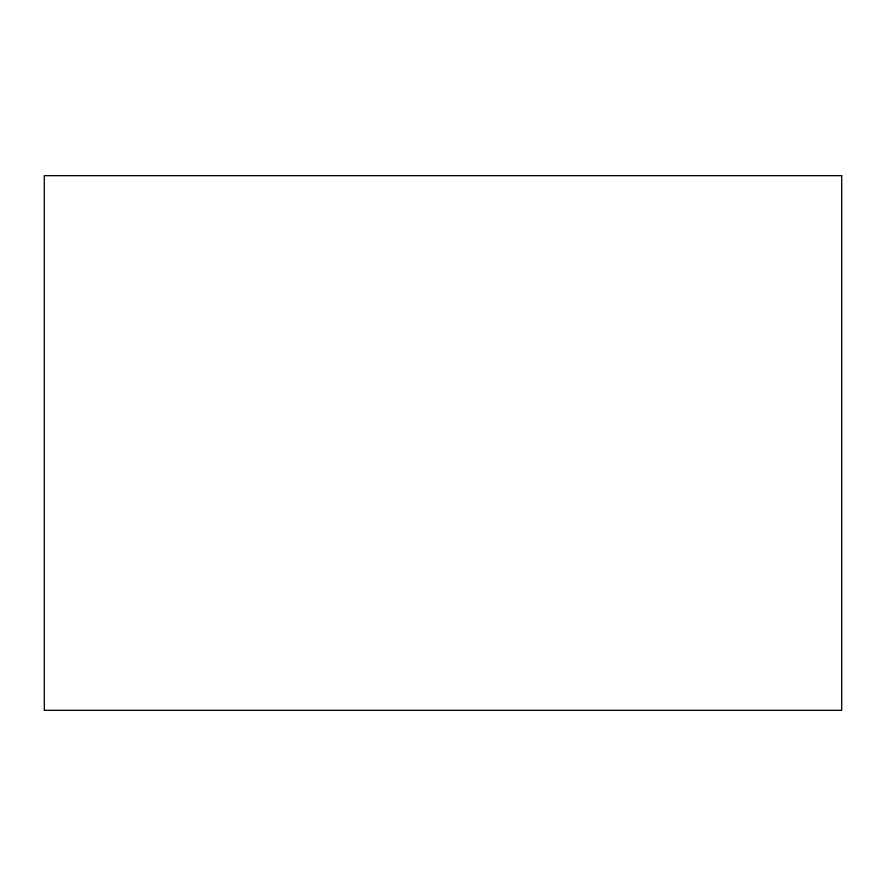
<?xml version="1.0" encoding="UTF-8"?>
<svg xmlns="http://www.w3.org/2000/svg" width="886" height="886" viewBox="0 0 886 886"><rect width="100%" height="100%" fill="white"/><g stroke="black" fill="none" stroke-linecap="round" stroke-linejoin="round"><path stroke-width="1.33" d="M841.7 175.661L44.3 175.661L44.3 710.339L841.7 710.339L841.7 175.661"/></g></svg>
